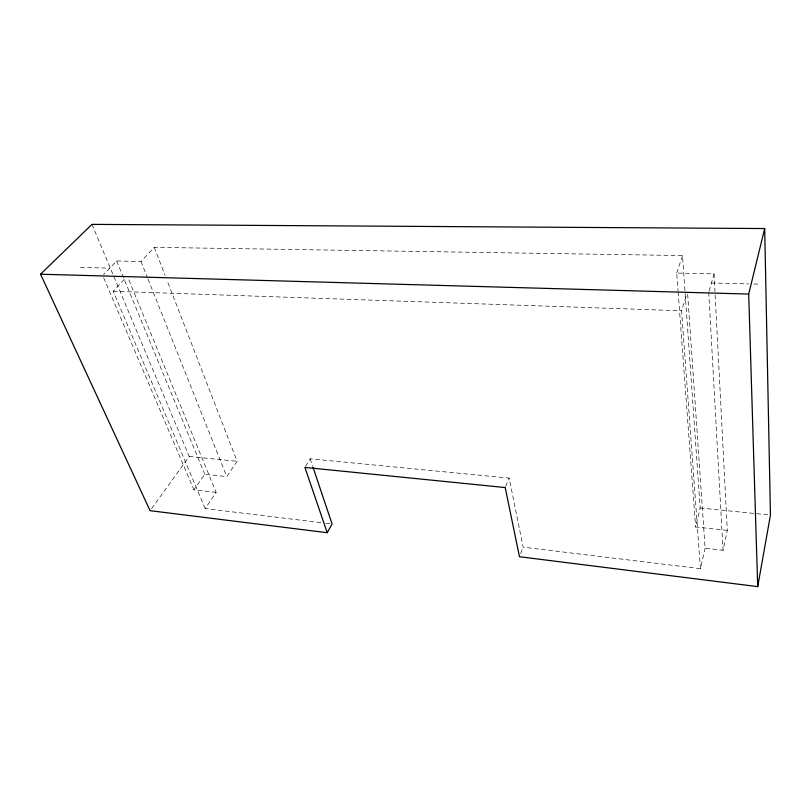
<?xml version="1.0" encoding="UTF-8"?>
<svg xmlns="http://www.w3.org/2000/svg" width="811" height="811" viewBox="0 0 811 811"><rect width="100%" height="100%" fill="white"/><g stroke="black" fill="none" stroke-linecap="round" stroke-linejoin="round"><path stroke-width="0.61" stroke-dasharray="4.05 3.04" d="M687.687 294.241L705.104 548.246L723.057 550.294L727.305 530.384L715.049 292.812M305.554 466.335L310.157 458.793L509.176 478.095L523.125 547.161L700.43 568.683L705.104 548.246M727.305 530.384L695.615 526.988L700.187 507.99L682.497 255.556L154.222 247.335L140.992 261.497L116.612 260.97L103.575 274.534M709.088 291.139L714.065 273.854L676.729 273.054L678.047 290.733M700.43 568.683L681.575 310.785L686.765 294.099M676.729 273.054L682.497 255.556M520.682 553.538L523.125 547.161M505.648 486.499L509.176 478.095M320.781 522.608L205.193 508.578L216.131 492.368L127.814 277.301M216.131 492.368L193.93 489.834L204.777 474.253L226.766 476.615L237.116 461.297L166.975 280.251M151.566 508.629L189.227 456.471L113.479 275.689M205.193 508.578L113.205 291.25L125.664 277.909M80.431 267.427L109.708 268.147M711.44 282.988L748.847 283.911M753.835 284.032L758.822 284.154M113.205 291.25L681.575 310.785M189.227 456.471L237.116 461.297M700.187 507.99L767.936 514.823M325.799 523.217L332.084 523.977M103.686 277.778L193.93 489.834M91.978 224.373L112.993 274.524M116.612 260.97L204.777 474.253M140.992 261.497L147.561 277.95M148.028 279.126L226.766 476.615M154.222 247.335L165.16 275.547M310.157 458.793L312.549 465.899M678.138 292.001L695.615 526.988M708.753 292.305L723.057 550.294M714.065 273.854L714.978 291.544"/><path stroke-width="1.22" d="M327.228 532.705L304.895 467.41L505.202 487.553L519.466 556.721L757.707 586.627L770.45 515.076L764.692 228.55L91.978 224.373L40.55 274.209L150.086 510.677L327.228 532.705L332.084 523.977L312.945 467.085M757.707 586.627L748.695 294.069L764.692 228.55M40.55 274.209L748.695 294.069"/></g></svg>
